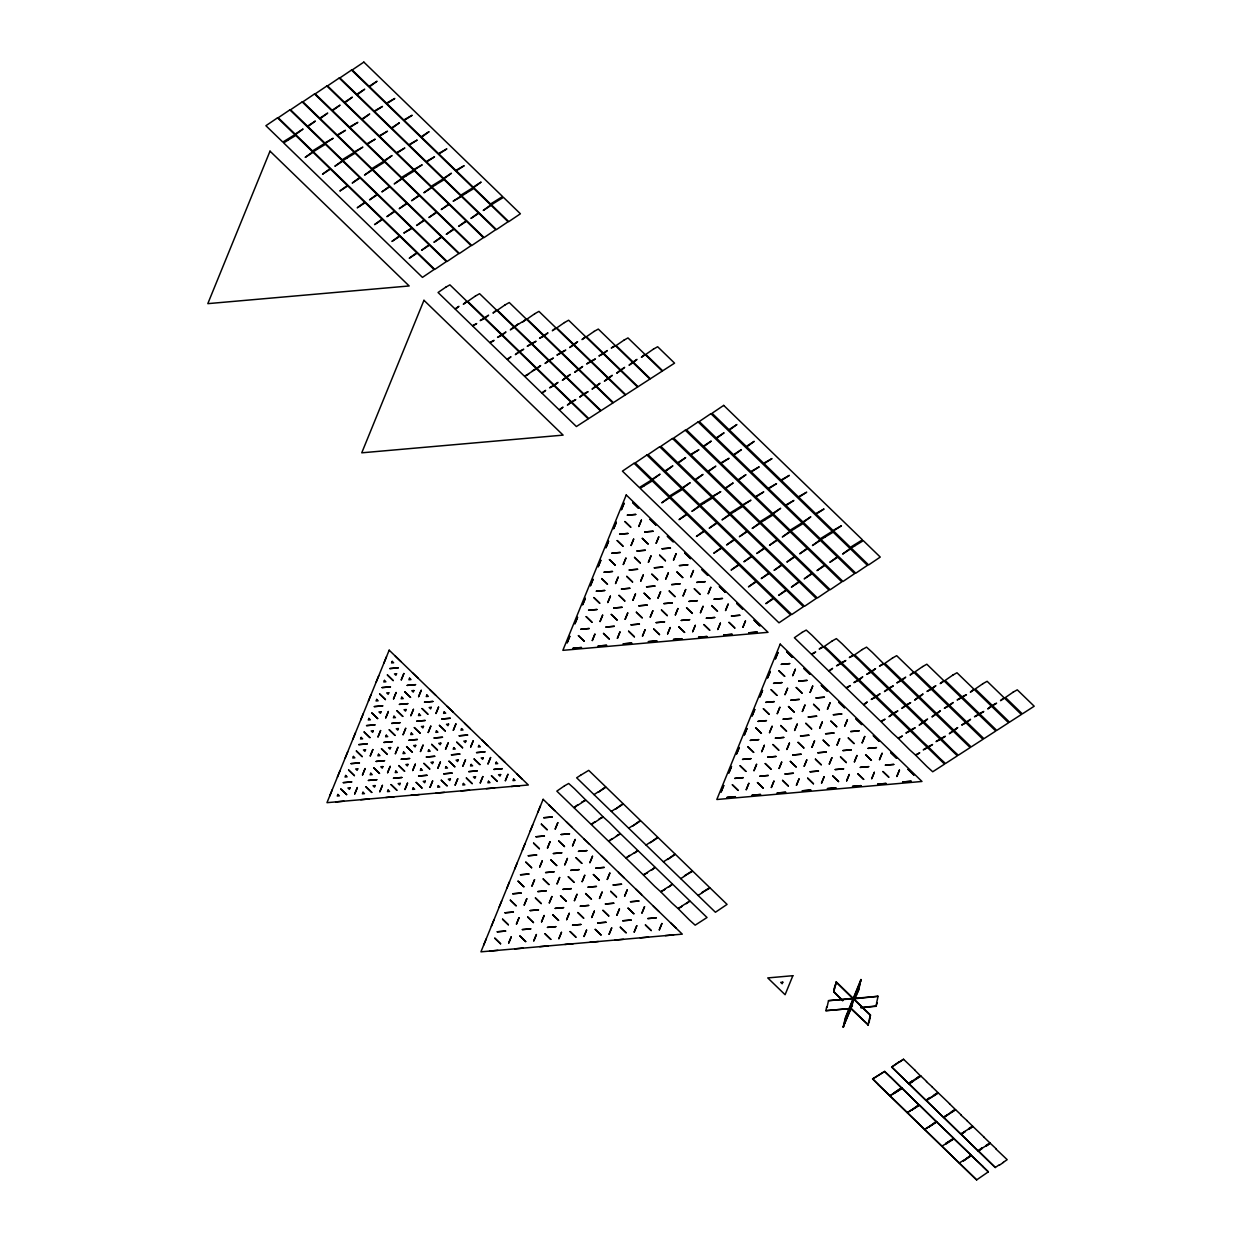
<?xml version="1.0" encoding="UTF-8"?>
<svg xmlns="http://www.w3.org/2000/svg" width="1242" height="1242" viewBox="0 0 1242 1242"><rect width="100%" height="100%" fill="white"/><g stroke="black" fill="none" stroke-linecap="round" stroke-linejoin="round"><path stroke-width="1.5" d="M842.868 1000.555L833.708 991.83L836.316 981.941L853.223 998.32L850.708 1008.535L868.205 1024.867L851.298 1008.473L825.883 1010.678L826.613 1007.169M827.001 1007.402L828.507 1000.664L853.223 998.32M834.282 988.368L835.074 985.123M833.708 991.83L834.515 988.213M835.524 985.185L836.316 981.941M828.507 1000.664L853.052 998.77L836.083 982.096M842.635 1000.71L833.941 991.675M868.205 1024.867L870.332 1015.273L853.425 998.894L878.078 996.301L853.611 998.444L851.018 1008.628L843.147 1027.072L845.414 1017.571L860.923 979.55L858.765 989.626L854.962 999.018M843.458 1027.165L845.724 1017.679L861.234 979.643M852.09 1005.197L853.611 998.444M858.859 987.887L860.923 979.55M867.972 1025.023L868.763 1021.778M869.555 1018.533L870.58 1015.133L853.658 998.739M869.214 1021.824L869.788 1018.378M876.573 1003.055L878.078 996.301M860.985 1007.79L876.091 1006.268L876.805 1002.76M876.091 1006.268L876.883 1003.024M928.566 1126.929L924.607 1129.475L936.732 1121.837L953.639 1138.231L945.69 1143.525L954.073 1138.65L970.996 1155.029L963.466 1160.758L971.415 1155.448L988.337 1171.843L976.647 1179.9L872.614 1078.863L884.692 1071.427L901.599 1087.806L889.924 1095.863L902.034 1088.225L918.909 1104.806L902.034 1088.225M976.647 1179.9L878.172 1084.623M878.358 1084.67L872.614 1078.863M926.641 1081.487L920.896 1076.053L916.456 1078.382L920.462 1075.634L908.554 1083.49L891.647 1067.095L903.539 1059.255L914.981 1070.185M884.646 1071.613L890.25 1076.814M890.452 1076.861L901.552 1088.008M899.379 1061.584L891.647 1067.095M908.554 1083.49L891.694 1066.909M893.65 1093.115L901.599 1087.806M903.539 1059.255L899.55 1061.988M999.282 1164.763L995.292 1167.511L978.37 1151.132L981.941 1147.965L977.935 1150.713L961.029 1134.319L965.018 1131.571L960.594 1133.899L943.687 1117.521L947.677 1114.773L943.252 1117.101L926.33 1100.707L929.901 1097.54L925.895 1100.288L908.989 1083.909L920.896 1076.053M912.948 1081.347L908.989 1083.909M925.895 1100.288L909.035 1083.707M911.209 1110.131L907.265 1112.677L919.391 1105.038L936.251 1121.619L919.391 1105.038M918.956 1104.619L911.473 1110.146M926.408 1081.642L932.323 1086.983M926.33 1100.707L938.238 1092.867L949.664 1103.796M930.072 1097.944L934.015 1095.397M933.798 1095.18L937.803 1092.432L932.137 1086.936M943.252 1117.101L926.377 1100.521M936.297 1121.417L928.83 1126.944M938.238 1092.867L934.232 1095.599M928.783 1127.146L936.732 1121.837M943.687 1117.521L955.579 1109.665L961.339 1115.099M936.685 1122.038L953.639 1138.231M947.413 1114.757L951.372 1112.195M942.01 1146.087L945.907 1143.742M951.155 1111.994L955.145 1109.246L949.478 1103.75M960.594 1133.899L943.734 1117.319M955.579 1109.665L951.589 1112.413M946.125 1143.944L954.073 1138.65M961.106 1115.254L967.006 1120.594M961.029 1134.319L965.018 1131.571M954.027 1138.836L970.996 1155.029M964.817 1131.369L968.713 1129.009M959.352 1162.9L963.249 1160.54M968.496 1128.792L972.502 1126.044L966.819 1120.548M977.935 1150.713L961.075 1134.132M984.363 1137.408L972.936 1126.478L968.931 1129.211M963.466 1160.758L971.415 1155.448M978.37 1151.132L982.375 1148.384M971.368 1155.65L982.857 1166.378M982.158 1148.167L986.055 1145.807M985.837 1145.605L989.843 1142.857L984.161 1137.361M995.292 1167.511L978.417 1150.93M988.337 1171.843L982.655 1166.347M996.037 1148.71L990.278 1143.277L986.272 1146.024M995.789 1148.866L1007.184 1159.671L1003.194 1162.403M843.147 1027.072L850.708 1008.535M856.592 994.097L858.765 989.626M852.478 1005.042L850.894 1008.054M518.488 324.24L522.447 321.694M528.518 373.78L532.476 371.218M395.158 655.947L400.933 661.551M412.499 672.76L418.29 678.365M429.841 689.558L435.632 695.163M447.198 706.372L452.973 711.976M464.539 723.17L470.314 728.775M481.88 739.984L487.671 745.588M499.237 756.782L505.013 762.386M516.579 773.595L522.354 779.2M549.104 805.111L554.879 810.716M594.002 794.616L597.961 792.054M577.918 805.173L581.861 802.627M566.445 821.909L572.236 827.514M611.343 811.414L615.302 808.868M595.26 821.987L599.203 819.441M583.802 838.723L589.577 844.327M628.7 828.228L632.644 825.666M612.601 838.785L616.56 836.239M601.144 855.521L606.919 861.125M646.042 845.026L649.985 842.48M629.942 855.598L633.901 853.052M618.485 872.334L624.276 877.939M647.299 872.396L651.243 869.85M663.383 861.839L667.342 859.278M635.842 889.148L641.617 894.737M664.641 889.21L668.6 886.664M680.725 878.637L684.684 876.091M653.183 905.946L658.959 911.55M681.982 906.008L685.941 903.462M698.082 895.451L702.025 892.905M670.525 922.759L676.316 928.348M872.567 1079.065L884.692 1071.427M908.601 1083.288L912.559 1080.742M894.085 1093.534L901.987 1088.427M911.426 1110.332L919.344 1105.225M968.977 1129.025L972.936 1126.478M986.319 1145.823L990.278 1143.277M999.453 1165.167L1003.458 1162.419M860.908 1007.526L876.029 1006.004M386.51 656.707L383.933 663.042M378.763 675.726L376.171 682.06M371.001 694.728L368.424 701.078M363.254 713.746L360.661 720.081M355.491 732.764L352.914 739.099M540.472 805.872L537.879 812.206M347.744 751.767L345.152 758.101M532.709 824.874L530.132 831.224M339.982 770.785L337.405 777.119M524.962 843.892L522.37 850.227M332.235 789.788L329.642 796.138M517.2 862.911L514.623 869.245M509.453 881.913L506.86 888.247M501.69 900.931L499.113 907.265M493.943 919.934L491.351 926.284M486.181 938.952L483.604 945.286M852.198 1001.72L850.987 1008.473L825.883 1010.678M914.78 1070.138L920.415 1075.836M673.645 934.9L665.277 935.63M648.541 937.105L640.173 937.834M623.437 939.309L615.069 940.039M598.333 941.514L589.966 942.243M573.23 943.718L564.862 944.448M519.684 785.736L511.316 786.481M548.141 945.923L539.773 946.668M494.595 787.94L486.227 788.686M523.037 948.127L514.669 948.872M469.492 790.145L461.124 790.89M497.933 950.332L489.565 951.077M444.388 792.349L436.02 793.095M419.284 794.57L410.916 795.299M394.18 796.774L385.812 797.504M369.091 798.979L360.723 799.708M343.987 801.183L335.619 801.913M270.011 151.151L207.802 303.653L409.161 285.955L270.011 151.151M423.957 300.3L361.748 452.818L563.107 435.119L423.957 300.3M389.181 650.171L326.972 802.674L528.331 784.975L389.181 650.171M337.902 794.461L337.265 796.029L339.33 795.843L337.902 794.461M345.664 775.458L345.028 777.026L347.092 776.84L345.664 775.458M353.411 756.44L352.775 758.008L354.839 757.822L353.411 756.44M361.174 737.422L360.537 738.99L362.602 738.819L361.174 737.422M368.921 718.419L368.284 719.987L370.349 719.801L368.921 718.419M376.683 699.401L376.047 700.969L378.111 700.798L376.683 699.401M384.43 680.399L383.794 681.967L385.858 681.78L384.43 680.399M392.193 661.381L391.556 662.949L393.621 662.762L392.193 661.381M350.027 787.801L349.39 789.353L347.962 787.971L350.027 787.801M357.774 768.782L357.137 770.351L355.709 768.969L357.774 768.782M365.536 749.764L364.9 751.332L363.471 749.951L365.536 749.764M373.283 730.762L372.647 732.33L371.218 730.933L373.283 730.762M381.046 711.744L380.409 713.312L378.981 711.93L381.046 711.744M388.793 692.741L388.156 694.294L386.728 692.912L388.793 692.741M396.555 673.723L395.919 675.291L394.49 673.909L396.555 673.723M357.339 787.583L354.746 793.933L357.339 787.583M365.086 768.581L362.509 774.915L365.086 768.581M372.848 749.563L370.256 755.897L372.848 749.563M380.595 730.56L378.018 736.894L380.595 730.56M388.358 711.542L385.765 717.876L388.358 711.542M396.105 692.524L393.528 698.873L396.105 692.524M403.867 673.521L401.275 679.855L403.867 673.521M363.006 792.256L362.369 793.824L364.434 793.638L363.006 792.256M370.768 773.254L370.116 774.806L372.196 774.635L370.768 773.254M378.515 754.236L377.879 755.804L379.943 755.617L378.515 754.236M386.278 735.217L385.625 736.785L387.706 736.615L386.278 735.217M394.024 716.215L393.388 717.783L395.453 717.597L394.024 716.215M401.787 697.197L401.135 698.765L403.215 698.578L401.787 697.197M409.534 678.194L408.897 679.762L410.962 679.576L409.534 678.194M375.131 785.581L374.479 787.149L373.05 785.767L375.131 785.581M382.878 766.578L382.241 768.146L380.813 766.764L382.878 766.578M390.64 747.56L389.988 749.128L388.56 747.746L390.64 747.56M398.387 728.557L397.75 730.125L396.322 728.728L398.387 728.557M406.15 709.539L405.497 711.107L404.069 709.725L406.15 709.539M413.897 690.536L413.26 692.089L411.832 690.707L413.897 690.536M382.427 785.379L379.85 791.713L382.427 785.379M390.19 766.376L387.597 772.71L390.19 766.376M397.937 747.358L395.36 753.692L397.937 747.358M405.699 728.34L403.107 734.69L405.699 728.34M413.446 709.337L410.869 715.671L413.446 709.337M421.209 690.319L418.616 696.653L421.209 690.319M388.109 790.052L387.473 791.62L389.538 791.433L388.109 790.052M395.856 771.049L395.22 772.602L397.285 772.431L395.856 771.049M403.619 752.031L402.982 753.599L405.047 753.413L403.619 752.031M411.366 733.013L410.729 734.581L412.794 734.41L411.366 733.013M419.128 714.01L418.492 715.578L420.557 715.392L419.128 714.01M426.875 694.992L426.239 696.56L428.304 696.374L426.875 694.992M400.219 783.376L399.582 784.944L398.154 783.562L400.219 783.376M407.981 764.373L407.345 765.941L405.917 764.544L407.981 764.373M415.728 745.355L415.092 746.923L413.664 745.542L415.728 745.355M423.491 726.353L422.854 727.921L421.426 726.523L423.491 726.353M431.238 707.335L430.601 708.903L429.173 707.521L431.238 707.335M407.531 783.174L404.954 789.508L407.531 783.174M415.294 764.172L412.701 770.506L415.294 764.172M423.041 745.153L420.464 751.488L423.041 745.153M430.803 726.135L428.211 732.485L430.803 726.135M438.55 707.133L435.973 713.467L438.55 707.133M413.213 787.847L412.561 789.415L414.642 789.229L413.213 787.847M420.96 768.829L420.324 770.397L422.389 770.226L420.96 768.829M428.723 749.826L428.071 751.394L430.151 751.208L428.723 749.826M436.47 730.808L435.833 732.376L437.898 732.19L436.47 730.808M444.232 711.806L443.58 713.374L445.661 713.187L444.232 711.806M425.323 781.171L424.686 782.739L423.258 781.358L425.323 781.171M433.085 762.169L432.433 763.737L431.005 762.34L433.085 762.169M440.832 743.151L440.196 744.719L438.768 743.337L440.832 743.151M448.595 724.148L447.943 725.701L446.515 724.319L448.595 724.148M432.635 780.97L430.058 787.304L432.635 780.97M440.398 761.951L437.805 768.301L440.398 761.951M448.145 742.949L445.567 749.283L448.145 742.949M455.907 723.931L453.314 730.28L455.907 723.931M438.302 785.643L437.665 787.211L439.73 787.024L438.302 785.643M446.064 766.625L445.428 768.193L447.493 768.022L446.064 766.625M453.811 747.622L453.175 749.19L455.24 749.004L453.811 747.622M461.574 728.604L460.937 730.172L463.002 729.986L461.574 728.604M450.427 778.967L449.79 780.535L448.362 779.153L450.427 778.967M458.174 759.964L457.537 761.532L456.109 760.135L458.174 759.964M465.936 740.946L465.3 742.514L463.871 741.132L465.936 740.946M457.739 778.765L455.146 785.099L457.739 778.765M465.486 759.747L462.909 766.097L465.486 759.747M473.249 740.744L470.656 747.079L473.249 740.744M463.406 783.438L462.769 785.006L464.834 784.82L463.406 783.438M471.168 764.42L470.532 765.988L472.597 765.802L471.168 764.42M478.915 745.417L478.279 746.985L480.343 746.799L478.915 745.417M475.531 776.762L474.894 778.33L473.45 776.949L475.531 776.762M483.278 757.76L482.641 759.312L481.213 757.93L483.278 757.76M482.843 776.56L480.25 782.895L482.843 776.56M490.59 757.542L488.013 763.892L490.59 757.542M488.51 781.234L487.873 782.802L489.938 782.615L488.51 781.234M496.257 762.215L495.62 763.783L497.7 763.597L496.257 762.215M500.635 774.558L499.983 776.126L498.554 774.744L500.635 774.558M507.931 774.356L505.354 780.69L507.931 774.356M626.247 494.953L562.859 650.342L768.022 632.318L626.247 494.953M569.783 636.385L567.19 642.735L569.783 636.385M577.53 617.383L574.953 623.717L577.53 617.383M585.293 598.365L582.7 604.699L585.293 598.365M593.039 579.362L590.462 585.696L593.039 579.362M600.802 560.344L598.209 566.678L600.802 560.344M608.549 541.326L605.972 547.675L608.549 541.326M616.311 522.323L613.719 528.657L616.311 522.323M624.058 503.305L621.481 509.639L624.058 503.305M513.614 779.029L512.977 780.597L515.042 780.411L513.614 779.029M594.887 634.181L592.294 640.53L594.887 634.181M602.634 615.178L600.057 621.512L602.634 615.178M610.396 596.16L607.804 602.494L610.396 596.16M618.143 577.157L615.566 583.492L618.143 577.157M625.906 558.139L623.313 564.473L625.906 558.139M633.653 539.121L631.076 545.471L633.653 539.121M641.415 520.119L638.823 526.453L641.415 520.119M543.142 799.32L480.933 951.838L682.277 934.139L543.142 799.32M619.975 631.976L617.398 638.31L619.975 631.976M627.738 612.974L625.145 619.308L627.738 612.974M635.485 593.955L632.908 600.29L635.485 593.955M643.247 574.937L640.655 581.287L643.247 574.937M650.994 555.935L648.417 562.269L650.994 555.935M658.757 536.917L656.164 543.251L658.757 536.917M511.285 936.747L508.692 943.082L511.285 936.747M519.032 917.729L516.455 924.064L519.032 917.729M526.794 898.727L524.202 905.061L526.794 898.727M534.541 879.709L531.964 886.043L534.541 879.709M542.304 860.706L539.711 867.04L542.304 860.706M550.051 841.688L547.474 848.022L550.051 841.688M557.813 822.67L555.221 829.019L557.813 822.67M645.079 629.772L642.502 636.106L645.079 629.772M652.842 610.769L650.249 617.103L652.842 610.769M660.589 591.751L658.012 598.085L660.589 591.751M668.351 572.733L665.759 579.082L668.351 572.733M676.098 553.73L673.521 560.064L676.098 553.73M536.389 934.543L533.796 940.877L536.389 934.543M544.136 915.525L541.559 921.859L544.136 915.525M551.898 896.522L549.306 902.856L551.898 896.522M559.645 877.504L557.068 883.838L559.645 877.504M567.408 858.486L564.815 864.836L567.408 858.486M575.155 839.483L572.578 845.818L575.155 839.483M670.183 627.567L667.591 633.901L670.183 627.567M677.93 608.564L675.353 614.899L677.93 608.564M685.693 589.546L683.1 595.881L685.693 589.546M693.44 570.528L690.862 576.878L693.44 570.528M561.477 932.338L558.9 938.673L561.477 932.338M569.24 913.32L566.647 919.654L569.24 913.32M576.987 894.318L574.409 900.652L576.987 894.318M584.749 875.299L582.156 881.634L584.749 875.299M592.496 856.281L589.919 862.631L592.496 856.281M695.287 625.363L692.694 631.697L695.287 625.363M703.034 606.344L700.457 612.694L703.034 606.344M710.797 587.342L708.204 593.676L710.797 587.342M586.581 930.134L584.004 936.468L586.581 930.134M594.344 911.116L591.751 917.45L594.344 911.116M602.091 892.098L599.513 898.447L602.091 892.098M609.853 873.095L607.26 879.429L609.853 873.095M720.391 623.158L717.798 629.492L720.391 623.158M728.138 604.14L725.561 610.49L728.138 604.14M611.685 927.929L609.108 934.263L611.685 927.929M619.447 908.911L616.855 915.245L619.447 908.911M627.194 889.893L624.617 896.243L627.194 889.893M745.479 620.953L742.902 627.288L745.479 620.953M636.789 925.709L634.196 932.059L636.789 925.709M644.536 906.707L641.959 913.041L644.536 906.707M661.893 923.505L659.3 929.854L661.893 923.505M780.193 644.117L716.82 799.506L921.968 781.466L780.193 644.117M723.729 785.549L721.136 791.884L723.729 785.549M731.476 766.531L728.899 772.881L731.476 766.531M739.238 747.529L736.646 753.863L739.238 747.529M746.985 728.511L744.408 734.845L746.985 728.511M754.748 709.508L752.155 715.842L754.748 709.508M762.495 690.49L759.918 696.824L762.495 690.49M770.257 671.472L767.665 677.822L770.257 671.472M778.02 652.469L775.427 658.803L778.02 652.469M748.833 783.345L746.24 789.679L748.833 783.345M756.58 764.327L754.003 770.661L756.58 764.327M764.342 745.324L761.75 751.658L764.342 745.324M772.089 726.306L769.512 732.64L772.089 726.306M779.852 707.303L777.259 713.638L779.852 707.303M787.599 688.285L785.022 694.62L787.599 688.285M795.361 669.267L792.769 675.617L795.361 669.267M773.937 781.14L771.344 787.475L773.937 781.14M781.684 762.122L779.107 768.456L781.684 762.122M789.446 743.12L786.854 749.454L789.446 743.12M797.193 724.102L794.616 730.436L797.193 724.102M804.956 705.083L802.363 711.433L804.956 705.083M812.703 686.081L810.126 692.415L812.703 686.081M799.025 778.936L796.448 785.27L799.025 778.936M806.788 759.918L804.195 766.252L806.788 759.918M814.535 740.915L811.957 747.249L814.535 740.915M822.297 721.897L819.704 728.231L822.297 721.897M830.044 702.879L827.467 709.229L830.044 702.879M824.129 776.731L821.552 783.065L824.129 776.731M831.892 757.713L829.299 764.047L831.892 757.713M839.639 738.695L837.061 745.045L839.639 738.695M847.401 719.692L844.808 726.027L847.401 719.692M849.233 774.527L846.64 780.861L849.233 774.527M856.98 755.509L854.403 761.843L856.98 755.509M864.742 736.49L862.15 742.84L864.742 736.49M782.802 982.189L782.165 983.757L780.737 982.375L782.802 982.189M874.337 772.322L871.744 778.656L874.337 772.322M882.084 753.304L879.507 759.638L882.084 753.304M792.862 975.7L785.099 994.718L767.758 977.92L792.862 975.7M899.441 770.102L896.848 776.452L899.441 770.102M277.54 117.835L265.897 125.706L282.803 142.085L294.882 134.648L277.54 117.835M289.867 109.87L278.224 117.742L295.146 134.12L303.048 129.028L295.58 134.54L312.487 150.934L324.566 143.482L289.867 109.87M302.194 101.906L290.55 109.777L307.473 126.172L315.375 121.064L307.907 126.591L324.814 142.97L333.151 138.281L325.249 143.389L342.155 159.783L354.234 152.331L302.194 101.906M314.521 93.957L302.893 101.813L319.799 118.207L327.702 113.1L320.234 118.627L337.141 135.005L345.478 130.317L337.576 135.425L354.498 151.819L362.835 147.13L354.933 152.238L371.839 168.617L383.918 161.181L314.521 93.957M326.863 85.993L315.22 93.849L332.126 110.243L340.029 105.135L332.561 110.662L349.483 127.041L357.82 122.368L349.902 127.46L366.825 143.855L375.162 139.166L367.259 144.274L384.166 160.653L392.068 155.56L384.601 161.072L401.508 177.466L413.586 170.014L326.863 85.993M339.19 78.029L327.546 85.884L344.453 102.279L352.371 97.171L344.888 102.698L361.81 119.077L369.712 113.985L362.245 119.496L379.152 135.89L387.488 131.202L379.586 136.309L396.493 152.688L404.83 148.015L396.928 153.108L413.85 169.502L422.187 164.813L414.285 169.921L431.191 186.3L443.27 178.864L339.19 78.029M351.517 70.064L339.873 77.936L356.796 94.314L364.698 89.207L357.23 94.734L374.137 111.128L382.474 106.439L374.572 111.547L391.478 127.926L399.381 122.818L391.913 128.345L408.835 144.74L417.172 140.051L409.255 145.159L426.177 161.538L434.514 156.849L426.611 161.957L443.518 178.351L451.42 173.243L443.953 178.77L460.86 195.149L472.938 187.697L351.517 70.064M363.844 62.1L352.2 69.971L369.122 86.35L377.025 81.242L369.557 86.769L386.464 103.164L394.801 98.475L386.899 103.583L403.805 119.962L412.142 115.273L404.24 120.381L421.162 136.775L429.064 131.668L421.597 137.194L438.504 153.573L446.841 148.885L438.938 153.992L455.845 170.387L464.182 165.698L456.28 170.806L473.202 187.185L481.104 182.077L473.637 187.604L490.543 203.999L502.606 196.546L363.844 62.1M287.632 140.377L283.673 142.923L422.451 277.385L434.079 269.514L417.172 253.12L409.27 258.227L416.738 252.7L399.831 236.322L391.929 241.429L399.396 235.902L382.474 219.508L374.572 224.616L382.039 219.089L365.132 202.71L357.23 207.818L364.698 202.291L347.791 185.896L339.889 191.004L347.356 185.477L330.45 169.098L322.532 174.206L330.015 168.679L313.093 152.285L305.19 157.392L312.658 151.866L295.751 135.487L287.632 140.377M317.3 149.226L313.357 151.772L434.778 269.421L446.421 261.55L429.499 245.155L421.597 250.263L429.064 244.736L412.158 228.357L403.821 233.046L411.723 227.938L394.816 211.544L386.899 216.651L394.382 211.124L377.459 194.746L369.557 199.853L377.025 194.326L360.118 177.932L352.216 183.04L359.683 177.513L342.776 161.134L334.874 166.242L342.342 160.715L325.42 144.32L317.3 149.226M346.984 158.06L343.025 160.622L447.104 261.457L458.748 253.585L441.826 237.206L433.924 242.299L441.391 236.787L424.485 220.393L416.582 225.501L424.05 219.974L407.143 203.595L399.241 208.687L406.708 203.176L389.786 186.781L381.884 191.889L389.367 186.362L372.445 169.983L364.543 175.075L372.01 169.564L355.103 153.17L346.984 158.06M376.652 166.909L372.709 169.455L459.431 253.492L471.075 245.621L454.168 229.242L446.251 234.35L453.734 228.823L436.811 212.429L428.909 217.536L436.377 212.009L419.47 195.631L411.568 200.723L419.035 195.211L402.129 178.817L394.226 183.925L401.694 178.398L384.772 162.019L376.652 166.909M406.336 175.759L402.377 178.305L471.758 245.528L483.402 237.657L466.495 221.278L458.593 226.386L466.06 220.859L449.138 204.464L441.236 209.572L448.719 204.045L431.797 187.666L423.895 192.774L431.362 187.247L414.455 170.853L406.336 175.759M436.004 184.592L432.061 187.154L484.101 237.564L495.729 229.692L478.822 213.314L470.92 218.421L478.387 212.894L461.481 196.5L453.144 201.188L461.046 196.081L444.124 179.702L436.004 184.592M465.688 193.441L461.729 195.988L496.427 229.599L508.071 221.744L491.149 205.349L483.247 210.457L490.714 204.93L473.807 188.551L465.688 193.441M495.356 202.275L491.413 204.837L508.754 221.635L520.398 213.779L503.476 197.385L495.356 202.275M445.754 287.197L438.053 292.507L454.976 308.885L458.919 306.339L455.41 309.32L472.317 325.699L476.711 323.572L472.752 326.118L489.658 342.513L494.052 340.37L490.093 342.932L507.015 359.311L510.959 356.764L507.45 359.73L524.357 376.124L528.735 373.982L524.792 376.543L541.698 392.922L545.657 390.376L542.133 393.341L559.055 409.736L562.999 407.174L559.474 410.155L576.397 426.534L588.242 418.88L571.336 402.486L567.392 405.047L570.901 402.066L553.994 385.688L549.601 387.815L553.559 385.268L536.653 368.874L532.259 371.016L536.218 368.455L519.296 352.076L515.352 354.622L518.861 351.657L501.954 335.262L497.561 337.405L501.52 334.843L484.613 318.464L480.219 320.591L484.178 318.045L467.256 301.651L463.313 304.212L466.821 301.232L449.915 284.853L445.754 287.197M475.422 296.031L467.737 301.356L484.644 317.735L488.603 315.189L485.079 318.154L502.001 334.548L505.944 331.987L502.436 334.967L519.342 351.346L523.72 349.219L519.777 351.765L536.684 368.16L540.643 365.598L537.118 368.579L554.025 384.958L557.984 382.412L554.46 385.377L571.382 401.771L575.76 399.629L571.817 402.191L588.724 418.57L600.585 410.916L583.662 394.537L579.719 397.083L583.228 394.118L566.321 377.723L562.362 380.269L565.886 377.304L548.98 360.925L545.021 363.471L548.545 360.506L531.623 344.112L527.245 346.239L531.203 343.692L514.281 327.314L510.338 329.86L513.846 326.879L496.94 310.5L492.981 313.046L496.505 310.081L479.598 293.702L475.422 296.031M505.106 304.88L497.405 310.19L514.328 326.584L518.271 324.022L514.762 327.003L531.669 343.382L536.063 341.255L532.104 343.801L549.011 360.196L553.404 358.053L549.445 360.615L566.368 376.994L570.311 374.447L566.802 377.413L583.709 393.807L588.087 391.665L584.144 394.226L601.05 410.605L612.911 402.951L596.005 386.572L592.046 389.119L595.57 386.153L578.648 369.759L574.704 372.321L578.213 369.34L561.306 352.961L556.913 355.088L560.872 352.542L543.965 336.147L539.571 338.274L543.53 335.728L526.608 319.349L522.665 321.895L526.173 318.93L509.267 302.536L505.106 304.88M534.774 313.729L527.089 319.039L543.996 335.418L547.955 332.872L544.431 335.837L561.353 352.231L565.731 350.104L561.772 352.65L578.694 369.029L582.638 366.483L579.129 369.448L596.036 385.843L599.995 383.297L596.471 386.262L613.377 402.641L625.238 394.987L608.332 378.608L604.373 381.154L607.897 378.189L590.975 361.795L586.597 363.937L590.555 361.375L573.633 344.997L569.69 347.543L573.199 344.577L556.292 328.183L552.333 330.745L555.857 327.764L538.95 311.385L534.774 313.729M564.458 322.563L556.758 327.888L573.68 344.267L577.623 341.721L574.115 344.686L591.021 361.08L595.415 358.938L591.456 361.5L608.363 377.879L612.322 375.332L608.797 378.298L625.72 394.692L637.565 387.023L620.658 370.644L616.7 373.19L620.224 370.225L603.317 353.83L598.923 355.973L602.882 353.411L585.96 337.032L582.017 339.578L585.525 336.613L568.619 320.219L564.458 322.563M594.126 331.412L586.441 336.722L603.348 353.116L607.307 350.555L603.783 353.535L620.705 369.914L624.648 367.368L621.124 370.333L638.046 386.728L649.892 379.074L632.985 362.68L629.042 365.226L632.551 362.26L615.644 345.881L611.25 348.008L615.209 345.462L598.302 329.068L594.126 331.412M623.81 340.261L616.11 345.571L633.032 361.95L636.975 359.404L633.467 362.369L650.373 378.763L662.234 371.11L645.312 354.715L641.369 357.277L644.877 354.296L627.971 337.917L623.81 340.261M653.478 349.095L645.793 354.405L662.7 370.799L674.561 363.145L657.655 346.751L653.478 349.095M634.072 463.266L622.428 471.137L639.351 487.532L651.413 480.08L634.072 463.266M646.88 455.007L635.236 462.878L652.143 479.257L660.045 474.149L652.578 479.676L669.5 496.055L681.563 488.618L646.88 455.007M659.673 446.732L648.045 454.603L664.951 470.982L672.853 465.89L665.386 471.401L682.293 487.796L690.195 482.688L682.727 488.215L699.65 504.594L711.713 497.157L659.673 446.732M672.481 438.473L660.837 446.328L677.759 462.723L685.662 457.615L678.194 463.142L695.101 479.521L703.003 474.428L695.536 479.94L712.442 496.334L720.779 491.646L712.877 496.753L729.799 513.132L741.862 505.696L672.481 438.473M685.289 430.198L673.645 438.069L690.568 454.448L698.904 449.759L690.987 454.867L707.909 471.261L715.811 466.154L708.344 471.681L725.25 488.059L733.153 482.952L725.685 488.479L742.592 504.873L750.929 500.184L743.027 505.292L759.949 521.671L772.012 514.235L685.289 430.198M698.097 421.923L686.453 429.794L703.36 446.188L711.262 441.081L703.795 446.608L720.717 462.987L729.054 458.298L721.136 463.406L738.058 479.8L745.961 474.692L738.493 480.219L755.4 496.598L763.737 491.91L755.835 497.017L772.741 513.412L780.659 508.304L773.176 513.831L790.098 530.21L802.161 522.758L698.097 421.923M710.89 413.664L699.262 421.519L716.168 437.914L724.07 432.806L716.603 438.333L733.51 454.712L741.412 449.62L733.944 455.146L750.867 471.525L759.204 466.837L751.301 471.944L768.208 488.323L776.545 483.65L768.643 488.758L785.549 505.137L793.886 500.448L785.984 505.556L802.891 521.951L810.809 516.843L803.326 522.37L820.248 538.749L832.311 531.297L710.89 413.664M723.698 405.389L712.054 413.26L728.976 429.639L736.879 424.547L729.411 430.058L746.318 446.452L754.22 441.345L746.752 446.872L763.659 463.25L771.996 458.577L764.094 463.67L781.016 480.064L789.353 475.375L781.451 480.483L798.358 496.862L806.695 492.189L798.792 497.281L815.699 513.676L824.036 508.987L816.134 514.095L833.04 530.474L841.393 525.801L833.475 530.893L850.397 547.287L862.46 539.835L723.698 405.389M644.163 485.808L640.204 488.37L778.982 622.816L790.611 614.945L773.704 598.566L765.802 603.659L773.269 598.147L756.362 581.753L748.46 586.861L755.928 581.334L739.006 564.955L731.103 570.047L738.586 564.536L721.664 548.141L713.762 553.249L721.229 547.722L704.323 531.343L696.42 536.435L703.888 530.924L686.981 514.53L679.063 519.637L686.547 514.11L669.624 497.732L661.722 502.824L669.19 497.312L652.283 480.918L644.163 485.808M632.706 502.544L638.481 508.149L632.706 502.544M387.395 674.965L393.186 680.569L387.395 674.965M624.943 521.562L630.734 527.167L624.943 521.562M674.313 494.347L670.354 496.909L791.775 614.542L803.419 606.686L786.512 590.292L778.61 595.399L786.077 589.872L769.155 573.493L761.253 578.586L768.736 573.059L751.814 556.68L743.911 561.788L751.379 556.261L734.472 539.882L726.57 544.974L734.038 539.447L717.131 523.068L709.229 528.176L716.696 522.649L699.774 506.255L691.872 511.362L699.339 505.836L682.432 489.457L674.313 494.347M379.648 693.983L385.424 699.572L379.648 693.983M617.196 540.581L622.972 546.169L617.196 540.581M650.047 519.358L655.823 524.962L650.047 519.358M371.886 712.986L377.677 718.59L371.886 712.986M404.752 691.763L410.528 697.367L404.752 691.763M609.434 559.583L615.225 565.188L609.434 559.583M642.3 538.36L648.076 543.965L642.3 538.36M704.462 502.886L700.504 505.447L804.583 606.282L816.227 598.411L799.32 582.017L791.402 587.124L798.885 581.598L781.963 565.219L774.061 570.326L781.529 564.799L764.622 548.405L756.72 553.513L764.187 547.986L747.28 531.607L739.378 536.715L746.846 531.188L729.923 514.793L722.021 519.901L729.489 514.374L712.582 497.995L704.462 502.886M364.139 732.004L369.914 737.608L364.139 732.004M396.99 710.781L402.781 716.386L396.99 710.781M601.687 578.601L607.462 584.206L601.687 578.601M634.538 557.379L640.313 562.983L634.538 557.379M667.389 536.156L673.18 541.76L667.389 536.156M356.376 751.006L362.167 756.611L356.376 751.006M389.243 729.799L395.018 735.388L389.243 729.799M422.094 708.577L427.869 714.181L422.094 708.577M593.924 597.604L599.715 603.208L593.924 597.604M626.791 576.397L632.566 581.986L626.791 576.397M659.642 555.174L665.417 560.779L659.642 555.174M734.612 511.425L730.653 513.971L817.391 598.007L829.035 590.136L812.113 573.757L804.211 578.865L811.678 573.338L794.771 556.944L786.869 562.052L794.337 556.525L777.43 540.146L769.528 545.254L776.995 539.727L760.073 523.332L752.171 528.44L759.638 522.913L742.732 506.534L734.612 511.425M348.629 770.024L354.405 775.629L348.629 770.024M381.48 748.802L387.271 754.406L381.48 748.802M414.331 727.595L420.122 733.184L414.331 727.595M586.177 616.622L591.953 622.226L586.177 616.622M619.028 595.399L624.804 601.004L619.028 595.399M651.879 574.192L657.67 579.781L651.879 574.192M684.746 552.969L690.521 558.574L684.746 552.969M340.867 789.027L346.658 794.632L340.867 789.027M373.733 767.82L379.509 773.424L373.733 767.82M406.584 746.597L412.36 752.202L406.584 746.597M439.435 725.375L445.226 730.979L439.435 725.375M578.415 635.625L584.206 641.229L578.415 635.625M611.266 614.417L617.057 620.022L611.266 614.417M644.132 593.195L649.908 598.799L644.132 593.195M676.983 571.988L682.774 577.577L676.983 571.988M764.762 519.963L760.818 522.509L830.199 589.733L841.828 581.877L824.921 565.483L817.019 570.59L824.486 565.063L807.579 548.685L799.677 553.792L807.145 548.265L790.222 531.871L782.32 536.979L789.803 531.452L772.881 515.073L764.762 519.963M365.971 786.823L371.762 792.427L365.971 786.823M398.822 765.615L404.613 771.22L398.822 765.615M431.688 744.393L437.463 749.997L431.688 744.393M603.519 633.42L609.294 639.025L603.519 633.42M636.37 612.213L642.161 617.817L636.37 612.213M669.236 590.99L675.011 596.595L669.236 590.99M702.087 569.768L707.862 575.372L702.087 569.768M391.075 784.618L396.85 790.222L391.075 784.618M423.926 763.411L429.716 769.015L423.926 763.411M456.792 742.188L462.567 747.793L456.792 742.188M628.623 631.215L634.398 636.82L628.623 631.215M661.474 610.008L667.264 615.613L661.474 610.008M694.325 588.786L700.115 594.39L694.325 588.786M794.911 528.502L790.968 531.048L842.992 581.473L854.636 573.602L837.729 557.223L829.827 562.315L837.294 556.804L820.372 540.41L812.47 545.517L819.953 539.991L803.031 523.612L794.911 528.502M416.179 782.413L421.954 788.018L416.179 782.413M449.03 761.206L454.805 766.795L449.03 761.206M653.727 629.011L659.502 634.615L653.727 629.011M686.578 607.804L692.353 613.393L686.578 607.804M719.428 586.581L725.219 592.186L719.428 586.581M441.267 780.209L447.058 785.813L441.267 780.209M474.133 759.002L479.909 764.591L474.133 759.002M678.815 626.806L684.606 632.411L678.815 626.806M711.682 605.599L717.457 611.188L711.682 605.599M825.061 537.041L821.117 539.587L855.8 573.199L867.444 565.327L850.537 548.948L842.619 554.056L850.102 548.529L833.18 532.15L825.061 537.041M466.371 778.004L472.162 783.609L466.371 778.004M703.919 624.602L709.71 630.206L703.919 624.602M736.77 603.379L742.561 608.984L736.77 603.379M491.475 775.8L497.266 781.404L491.475 775.8M729.023 622.397L734.798 628.002L729.023 622.397M855.21 545.58L851.267 548.126L868.608 564.939L880.252 557.068L863.33 540.674L855.21 545.58M754.127 620.193L759.902 625.797L754.127 620.193M580.604 775.256L576.661 777.803L715.423 912.249L727.067 904.393L710.145 887.999L701.808 892.688L709.71 887.58L692.803 871.201L684.466 875.874L692.368 870.782L675.462 854.387L667.559 859.495L675.027 853.968L658.105 837.589L650.203 842.697L657.686 837.17L640.763 820.776L632.861 825.883L640.329 820.357L623.422 803.978L615.52 809.07L622.987 803.558L606.08 787.164L598.163 792.272L605.646 786.745L588.724 770.366L580.604 775.256M564.52 785.813L556.835 791.138L573.742 807.517L577.701 804.971L574.177 807.937L591.083 824.331L595.042 821.769L591.518 824.75L608.44 841.129L612.384 838.583L608.875 841.548L625.782 857.943L629.725 855.381L626.216 858.362L643.123 874.741L647.517 872.614L643.558 875.16L654.674 886.307L660.465 891.554L664.858 889.412L660.899 891.973L672.015 903.12L677.822 908.352L682.2 906.225L678.256 908.771L689.357 919.918L695.163 925.166L707.024 917.512L690.102 901.118L686.158 903.679L689.667 900.698L672.76 884.32L668.817 886.866L672.326 883.9L655.419 867.506L651.46 870.068L654.984 867.087L638.062 850.708L634.119 853.254L637.643 850.289L620.721 833.894L616.342 836.021L620.286 833.475L609.185 822.328L603.379 817.096L598.986 819.223L602.944 816.677L591.829 805.53L586.038 800.283L581.644 802.41L585.603 799.864L574.487 788.717L568.681 783.485L564.52 785.813M802.068 632.411L794.383 637.736L811.29 654.115L815.668 651.988L811.725 654.534L828.631 670.928L832.59 668.367L829.066 671.348L845.973 687.726L850.366 685.6L846.407 688.146L863.33 704.54L867.273 701.978L863.764 704.959L880.671 721.338L885.065 719.211L881.106 721.757L892.222 732.904L898.013 738.152L902.406 736.009L898.447 738.571L909.563 749.718L915.37 754.95L919.748 752.823L915.804 755.369L926.905 766.516L932.711 771.763L944.572 764.109L927.65 747.715L923.272 749.857L927.215 747.296L910.308 730.917L905.915 733.044L909.874 730.498L892.967 714.103L889.008 716.665L892.532 713.684L875.61 697.305L871.232 699.432L875.175 696.886L858.269 680.492L853.891 682.619L857.834 680.073L846.733 668.926L840.927 663.694L836.534 665.821L840.492 663.275L829.377 652.128L823.586 646.88L819.192 649.007L823.151 646.461L812.035 635.314L806.229 630.082L802.068 632.411M786.652 651.708L792.427 657.313L786.652 651.708M541.357 824.129L547.132 829.718L541.357 824.129M778.889 670.727L784.68 676.316L778.889 670.727M832.218 640.95L824.533 646.275L841.439 662.654L845.818 660.527L841.874 663.073L858.781 679.467L862.74 676.906L859.216 679.886L876.138 696.265L880.081 693.719L876.557 696.684L893.479 713.079L897.857 710.936L893.914 713.498L910.821 729.877L915.214 727.75L911.255 730.296L922.371 741.443L928.162 746.69L932.556 744.548L928.597 747.11L939.713 758.257L945.519 763.488L957.365 755.835L940.458 739.456L936.064 741.583L940.023 739.037L923.116 722.642L919.158 725.188L922.682 722.223L905.76 705.844L901.816 708.39L905.325 705.425L888.418 689.031L884.475 691.577L887.983 688.611L871.077 672.232L866.683 674.359L870.642 671.813L859.526 660.666L853.735 655.419L849.342 657.546L853.301 655L842.185 643.853L836.378 638.621L832.218 640.95M533.594 843.132L539.37 848.736L533.594 843.132M771.142 689.729L776.918 695.334L771.142 689.729M803.993 668.507L809.784 674.111L803.993 668.507M525.847 862.15L531.623 867.754L525.847 862.15M558.698 840.927L564.473 846.532L558.698 840.927M763.38 708.747L769.171 714.352L763.38 708.747M796.246 687.525L802.022 693.129L796.246 687.525M862.367 649.488L854.682 654.813L871.589 671.192L875.548 668.646L872.024 671.611L888.93 688.006L893.324 685.863L889.365 688.425L906.287 704.804L910.665 702.677L906.707 705.223L923.629 721.618L927.572 719.056L924.064 722.037L940.97 738.416L945.364 736.289L941.405 738.835L952.521 749.982L958.312 755.229L970.173 747.56L953.266 731.181L949.307 733.727L952.831 730.762L935.909 714.383L931.966 716.929L935.49 713.948L918.568 697.569L914.624 700.115L918.133 697.15L901.226 680.756L896.833 682.898L900.792 680.337L883.885 663.958L879.491 666.085L883.45 663.538L872.334 652.392L866.528 647.144L862.367 649.488M518.085 881.152L523.86 886.757L518.085 881.152M550.936 859.945L556.726 865.534L550.936 859.945M755.633 727.75L761.408 733.354L755.633 727.75M788.484 706.543L794.275 712.132L788.484 706.543M821.35 685.32L827.125 690.925L821.35 685.32M510.338 900.171L516.113 905.775L510.338 900.171M543.189 878.948L548.964 884.552L543.189 878.948M576.04 857.741L581.83 863.33L576.04 857.741M747.87 746.768L753.661 752.373L747.87 746.768M780.737 725.545L786.512 731.15L780.737 725.545M813.588 704.338L819.363 709.927L813.588 704.338M892.517 658.027L884.832 663.352L901.739 679.731L905.697 677.185L902.173 680.15L919.08 696.529L923.039 693.983L919.515 696.964L936.437 713.343L940.38 710.797L936.872 713.762L953.778 730.156L957.722 727.595L954.213 730.575L971.12 746.954L982.981 739.3L966.059 722.906L961.681 725.049L965.639 722.487L948.717 706.108L944.339 708.235L948.283 705.689L931.376 689.294L926.982 691.437L930.941 688.875L914.034 672.496L910.076 675.043L913.6 672.077L896.677 655.683L892.517 658.027M502.575 919.173L508.351 924.778L502.575 919.173M535.426 897.966L541.217 903.571L535.426 897.966M568.293 876.743L574.068 882.348L568.293 876.743M740.123 765.771L745.899 771.375L740.123 765.771M772.974 744.563L778.765 750.168L772.974 744.563M805.841 723.341L811.616 728.945L805.841 723.341M838.692 702.118L844.467 707.723L838.692 702.118M494.828 938.191L500.604 943.796L494.828 938.191M527.679 916.969L533.455 922.573L527.679 916.969M560.53 895.761L566.321 901.366L560.53 895.761M593.381 874.539L599.172 880.143L593.381 874.539M732.361 784.789L738.152 790.393L732.361 784.789M765.227 763.566L771.003 769.171L765.227 763.566M798.078 742.359L803.853 747.963L798.078 742.359M830.929 721.136L836.72 726.741L830.929 721.136M922.666 666.566L914.981 671.875L931.888 688.27L935.847 685.708L932.323 688.689L949.23 705.068L953.188 702.522L949.664 705.487L966.587 721.881L970.53 719.335L967.021 722.301L983.928 738.679L995.789 731.026L978.867 714.647L974.489 716.774L978.432 714.228L961.525 697.833L957.132 699.976L961.091 697.414L944.184 681.035L940.225 683.581L943.749 680.616L926.827 664.222L922.666 666.566M519.917 935.987L525.708 941.591L519.917 935.987M552.783 914.764L558.558 920.369L552.783 914.764M585.634 893.557L591.409 899.146L585.634 893.557M757.465 782.584L763.256 788.189L757.465 782.584M790.316 761.362L796.106 766.966L790.316 761.362M823.182 740.154L828.957 745.743L823.182 740.154M856.033 718.932L861.824 724.536L856.033 718.932M545.021 933.782L550.811 939.387L545.021 933.782M577.872 912.559L583.662 918.164L577.872 912.559M610.738 891.352L616.513 896.941L610.738 891.352M782.569 780.38L788.344 785.984L782.569 780.38M815.42 759.157L821.21 764.762L815.42 759.157M848.286 737.95L854.061 743.539L848.286 737.95M952.816 675.105L945.131 680.414L962.038 696.809L966.431 694.666L962.472 697.228L979.379 713.607L983.773 711.48L979.814 714.026L996.736 730.42L1008.582 722.766L991.675 706.372L987.716 708.934L991.24 705.953L974.333 689.574L970.375 692.12L973.899 689.155L956.977 672.76L952.816 675.105M570.125 931.578L575.9 937.182L570.125 931.578M602.975 910.355L608.766 915.959L602.975 910.355M807.673 778.175L813.448 783.78L807.673 778.175M840.524 756.952L846.314 762.557L840.524 756.952M873.374 735.745L879.165 741.334L873.374 735.745M595.228 929.373L601.004 934.978L595.228 929.373M628.079 908.15L633.855 913.755L628.079 908.15M832.777 775.971L838.552 781.575L832.777 775.971M865.627 754.748L871.403 760.352L865.627 754.748M982.965 683.643L975.281 688.953L992.187 705.347L996.581 703.205L992.622 705.767L1009.529 722.145L1021.39 714.492L1004.483 698.113L1000.524 700.659L1004.048 697.693L987.126 681.299L982.965 683.643M620.317 927.169L626.108 932.773L620.317 927.169M857.865 773.766L863.656 779.371L857.865 773.766M890.731 752.543L896.507 758.148L890.731 752.543M645.421 924.964L651.212 930.553L645.421 924.964M882.969 771.561L888.76 777.15L882.969 771.561M1013.115 692.182L1005.43 697.492L1022.337 713.886L1034.198 706.217L1017.276 689.838L1013.115 692.182M908.073 769.357L913.848 774.946L908.073 769.357M635.749 514.436L627.381 515.166L635.749 514.436M627.986 533.455L619.618 534.184L627.986 533.455M653.09 531.25L644.722 531.98L653.09 531.25M620.239 552.457L611.871 553.202L620.239 552.457M645.343 550.253L636.975 550.982L645.343 550.253M670.432 548.048L662.064 548.778L670.432 548.048M612.477 571.475L604.109 572.205L612.477 571.475M637.581 569.271L629.213 570L637.581 569.271M662.685 567.066L654.317 567.796L662.685 567.066M687.789 564.862L679.421 565.591L687.789 564.862M604.73 590.478L596.362 591.223L604.73 590.478M629.834 588.273L621.466 589.019L629.834 588.273M654.922 586.069L646.554 586.814L654.922 586.069M680.026 583.864L671.658 584.609L680.026 583.864M705.13 581.66L696.762 582.389L705.13 581.66M596.967 609.496L588.599 610.226L596.967 609.496M622.071 607.291L613.703 608.021L622.071 607.291M647.175 605.087L638.807 605.817L647.175 605.087M672.279 602.882L663.911 603.612L672.279 602.882M697.367 600.678L689.015 601.407L697.367 600.678M722.471 598.473L714.103 599.203L722.471 598.473M589.22 628.514L580.852 629.244L589.22 628.514M614.324 626.294L605.956 627.039L614.324 626.294M639.413 624.089L631.045 624.835L639.413 624.089M664.517 621.885L656.149 622.63L664.517 621.885M689.62 619.68L681.253 620.426L689.62 619.68M714.724 617.476L706.356 618.221L714.724 617.476M739.828 615.271L731.46 616.001L739.828 615.271M581.458 647.517L573.09 648.246L581.458 647.517M606.562 645.312L598.194 646.042L606.562 645.312M631.666 643.108L623.298 643.837L631.666 643.108M656.77 640.903L648.402 641.633L656.77 640.903M681.858 638.698L673.506 639.428L681.858 638.698M706.962 636.494L698.594 637.224L706.962 636.494M732.066 634.289L723.698 635.019L732.066 634.289M757.17 632.085L748.802 632.815L757.17 632.085M398.201 667.839L389.833 668.569L398.201 667.839M390.438 686.857L382.07 687.587L390.438 686.857M415.542 684.653L407.174 685.382L415.542 684.653M789.695 663.601L781.327 664.33L789.695 663.601M382.691 705.86L374.323 706.605L382.691 705.86M407.795 703.655L399.427 704.385L407.795 703.655M432.884 701.451L424.531 702.18L432.884 701.451M781.932 682.603L773.58 683.348L781.932 682.603M807.036 680.399L798.668 681.128L807.036 680.399M374.929 724.878L366.561 725.607L374.929 724.878M400.033 722.673L391.665 723.403L400.033 722.673M425.137 720.469L416.769 721.198L425.137 720.469M450.241 718.264L441.873 718.994L450.241 718.264M774.185 701.621L765.817 702.351L774.185 701.621M799.289 699.417L790.921 700.146L799.289 699.417M824.393 697.212L816.025 697.942L824.393 697.212M367.182 743.88L358.814 744.626L367.182 743.88M392.286 741.676L383.918 742.421L392.286 741.676M417.374 739.471L409.022 740.216L417.374 739.471M442.478 737.267L434.11 737.996L442.478 737.267M467.582 735.062L459.214 735.792L467.582 735.062M766.423 720.624L758.07 721.369L766.423 720.624M791.527 718.419L783.159 719.165L791.527 718.419M816.631 716.215L808.263 716.96L816.631 716.215M841.734 714.01L833.366 714.74L841.734 714.01M359.419 762.899L351.051 763.628L359.419 762.899M384.523 760.694L376.155 761.424L384.523 760.694M409.627 758.489L401.259 759.219L409.627 758.489M434.731 756.285L426.363 757.015L434.731 756.285M459.835 754.08L451.467 754.81L459.835 754.08M484.923 751.876L476.555 752.605L484.923 751.876M758.676 739.642L750.308 740.372L758.676 739.642M783.78 737.438L775.412 738.167L783.78 737.438M808.884 735.233L800.516 735.963L808.884 735.233M833.972 733.028L825.604 733.758L833.972 733.028M859.076 730.824L850.708 731.554L859.076 730.824M351.672 781.917L343.304 782.646L351.672 781.917M376.776 779.697L368.408 780.442L376.776 779.697M401.865 777.492L393.512 778.237L401.865 777.492M426.969 775.287L418.601 776.033L426.969 775.287M452.072 773.083L443.704 773.828L452.072 773.083M477.176 770.878L468.808 771.624L477.176 770.878M502.28 768.674L493.912 769.403L502.28 768.674M750.913 758.66L742.561 759.39L750.913 758.66M776.017 756.44L767.649 757.185L776.017 756.44M801.121 754.236L792.753 754.981L801.121 754.236M826.225 752.031L817.857 752.776L826.225 752.031M851.329 749.826L842.961 750.572L851.329 749.826M876.417 747.622L868.065 748.367L876.417 747.622M743.166 777.663L734.798 778.392L743.166 777.663M768.27 775.458L759.902 776.188L768.27 775.458M793.374 773.254L785.006 773.983L793.374 773.254M818.462 771.049L810.094 771.779L818.462 771.049M843.566 768.845L835.198 769.574L843.566 768.845M868.67 766.64L860.302 767.37L868.67 766.64M893.774 764.435L885.406 765.165L893.774 764.435M735.404 796.681L727.051 797.411L735.404 796.681M760.508 794.476L752.14 795.206L760.508 794.476M785.612 792.272L777.244 793.001L785.612 792.272M810.716 790.052L802.348 790.797L810.716 790.052M835.819 787.847L827.451 788.592L835.819 787.847M860.908 785.643L852.555 786.388L860.908 785.643M886.012 783.438L877.644 784.183L886.012 783.438M911.116 781.234L902.748 781.979L911.116 781.234M552.147 817.003L543.779 817.733L552.147 817.003M544.4 836.006L536.032 836.751L544.4 836.006M569.488 833.801L561.12 834.531L569.488 833.801M536.637 855.024L528.269 855.754L536.637 855.024M561.741 852.819L553.373 853.549L561.741 852.819M586.845 850.615L578.477 851.344L586.845 850.615M528.89 874.026L520.522 874.772L528.89 874.026M553.979 871.822L545.611 872.567L553.979 871.822M579.082 869.617L570.715 870.363L579.082 869.617M604.186 867.413L595.818 868.142L604.186 867.413M521.128 893.045L512.76 893.774L521.128 893.045M546.232 890.84L537.864 891.57L546.232 890.84M571.336 888.635L562.968 889.365L571.336 888.635M596.424 886.431L588.071 887.161L596.424 886.431M621.528 884.226L613.16 884.956L621.528 884.226M513.381 912.063L505.013 912.792L513.381 912.063M538.469 909.843L530.101 910.588L538.469 909.843M563.573 907.638L555.205 908.383L563.573 907.638M588.677 905.434L580.309 906.179L588.677 905.434M613.781 903.229L605.413 903.974L613.781 903.229M638.885 901.024L630.517 901.754L638.885 901.024M505.618 931.065L497.25 931.795L505.618 931.065M530.722 928.861L522.354 929.59L530.722 928.861M555.826 926.656L547.458 927.386L555.826 926.656M580.914 924.452L572.562 925.181L580.914 924.452M606.018 922.247L597.65 922.977L606.018 922.247M631.122 920.043L622.754 920.772L631.122 920.043M656.226 917.838L647.858 918.568L656.226 917.838"/></g></svg>
